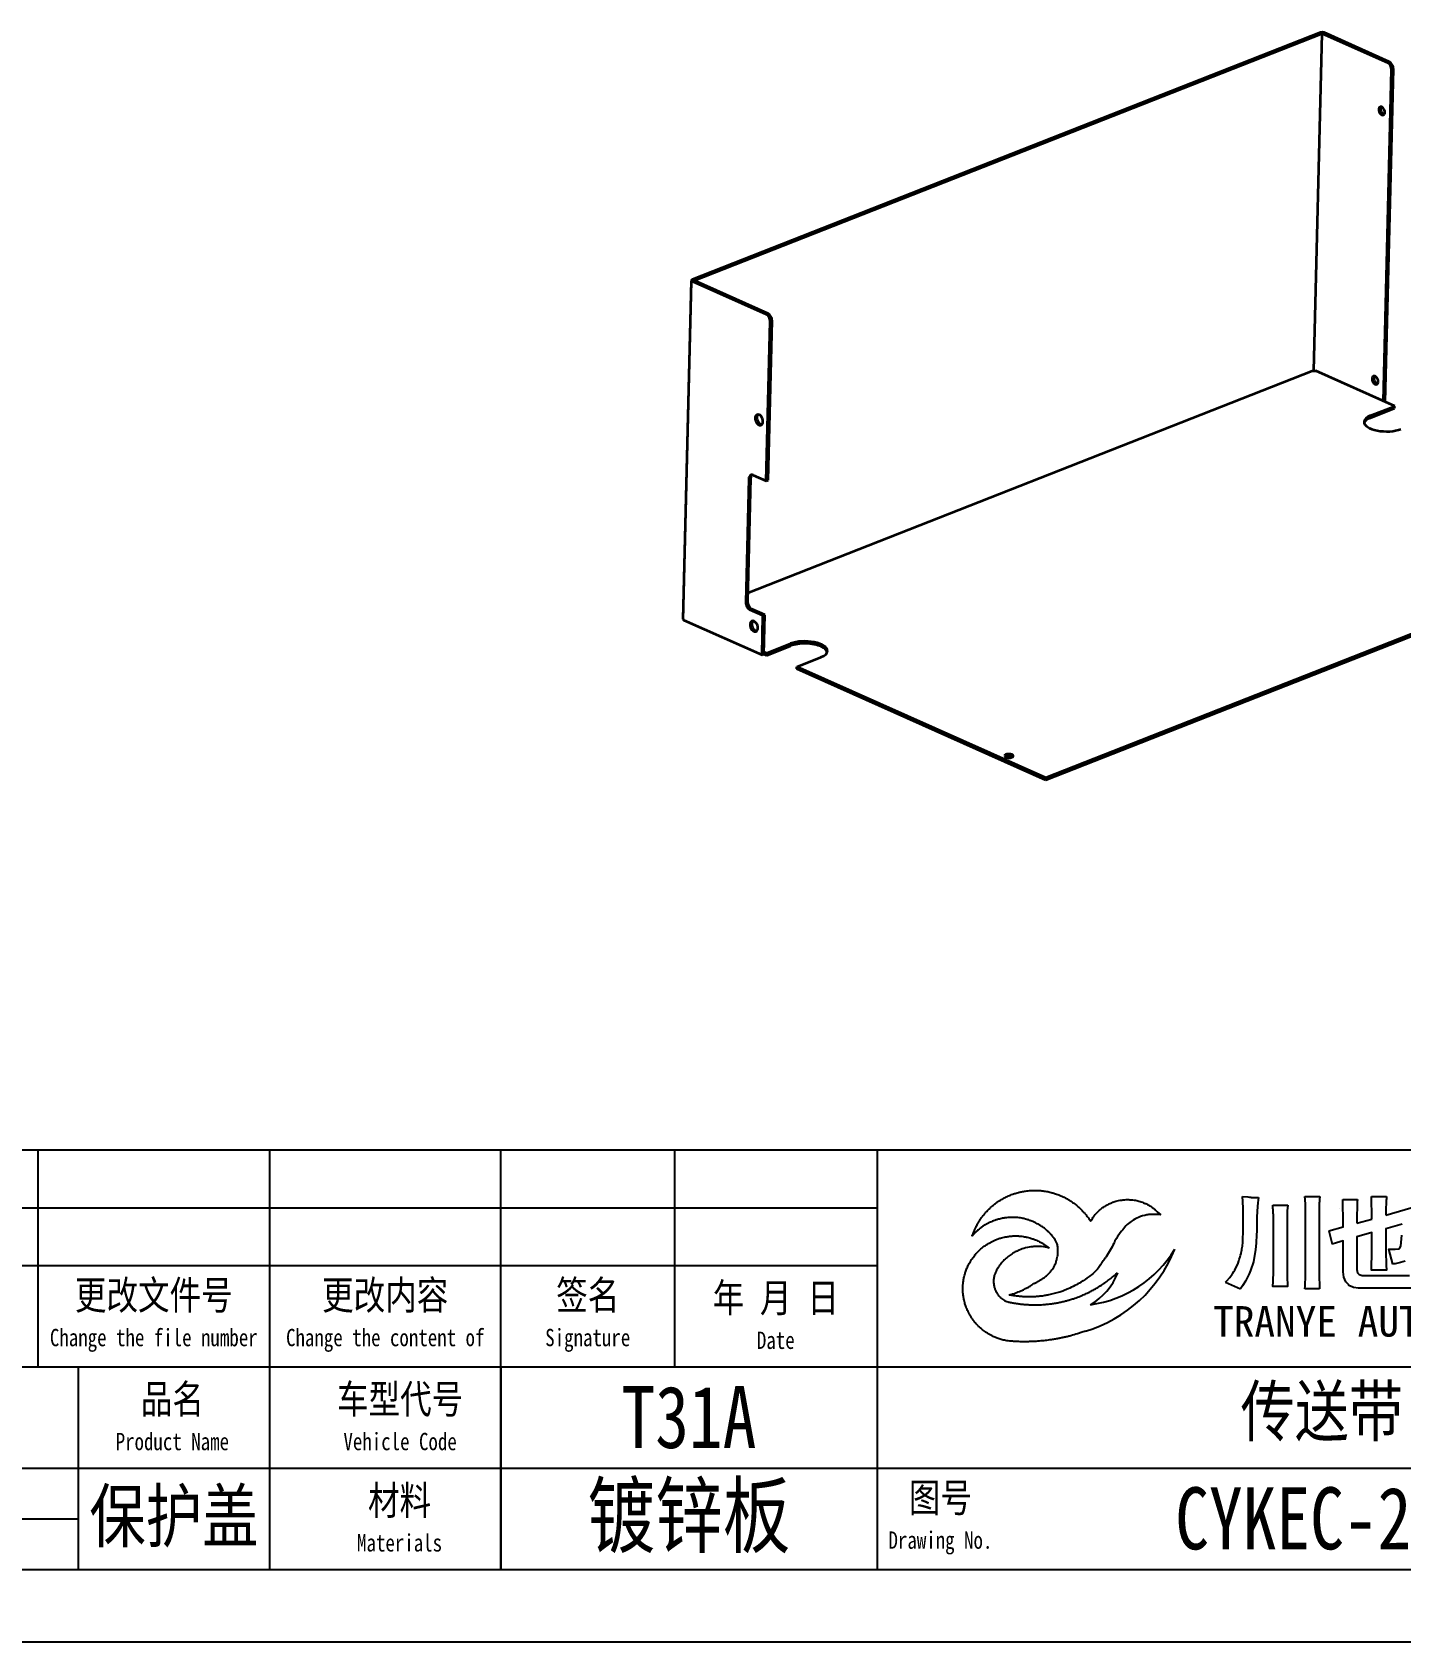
# Model space of a CAD drawing. Header units: inches. Extents: x -786 to 133009, y -39644 to 2522.
# Drawn here: x 707 to 1261, y 47 to 697 of the extents above; entities that cross this region are included whole.
import ezdxf

# ---------------------------------------------------------------- set-up
doc = ezdxf.new("R2010")
doc.units = ezdxf.units.IN
doc.header["$MEASUREMENT"] = 0
doc.layers.add('标注线', color=3, linetype='Continuous', lineweight=25)
doc.layers.add('细实线', color=4, linetype='Continuous', lineweight=25)
doc.styles.add('宋体', font='', dxfattribs={"width": 0.8, "height": 5})
doc.styles.add('工程字', font='gbenor.shx', dxfattribs={"height": 5, "bigfont": 'gbcbig.shx'})
doc.styles.get('宋体').set_extended_font_data('SimSun')

# ---------------------------------------------------------------- blocks, each defined once
blk = doc.blocks.new('BZ-MQH')
at = {"color": 3}
for p, q in [((-213994.37, 20677.45), (-213993.97, 20677.42)), ((-213994.35, 20677.06), (-213994.37, 20677.45)), ((-213994.34, 20676.54), (-213994.35, 20677.06)), ((-213993.97, 20677.42), (-213993.84, 20677.4)), ((-213993.84, 20677.4), (-213993.76, 20677.39)), ((-213993.76, 20677.39), (-213993.74, 20677.39)), ((-213993.74, 20677.39), (-213993.69, 20677.38)), ((-213993.69, 20677.38), (-213993.58, 20677.38)), ((-213993.58, 20677.38), (-213993.48, 20677.37)), ((-213993.48, 20677.37), (-213993.42, 20677.37)), ((-213993.42, 20677.37), (-213993.17, 20677.37)), ((-213993.17, 20677.37), (-213993.22, 20676.96)), ((-213989.64, 20677.44), (-213988.51, 20677.44)), ((-213989.62, 20677.23), (-213989.64, 20677.44)), ((-213989.62, 20677.19), (-213989.62, 20677.23)), ((-213989.61, 20677.07), (-213989.62, 20677.19)), ((-213989.6, 20676.97), (-213989.61, 20677.07)), ((-213989.6, 20676.93), (-213989.6, 20676.97)), ((-213988.53, 20677.03), (-213988.54, 20676.99)), ((-213988.54, 20676.99), (-213988.54, 20676.96)), ((-213988.54, 20676.96), (-213988.54, 20676.92)), ((-213988.51, 20677.44), (-213988.53, 20677.21)), ((-213988.53, 20677.21), (-213988.53, 20677.2)), ((-213988.53, 20677.2), (-213988.53, 20677.16)), ((-213988.53, 20677.16), (-213988.53, 20677.12)), ((-213988.53, 20677.12), (-213988.53, 20677.07)), ((-213988.53, 20677.07), (-213988.53, 20677.03)), ((-213986.75, 20677.23), (-213985.64, 20677.23)), ((-213985.65, 20676.97), (-213985.66, 20676.71)), ((-213985.64, 20677.23), (-213985.65, 20677.03)), ((-213985.65, 20677.03), (-213985.65, 20677.03)), ((-213985.65, 20677.03), (-213985.65, 20677.02)), ((-213985.65, 20677.02), (-213985.65, 20677.02)), ((-213985.65, 20677.02), (-213985.65, 20677.02)), ((-213985.65, 20677.02), (-213985.65, 20677.02)), ((-213985.65, 20677.02), (-213985.65, 20677.02)), ((-213985.65, 20677.02), (-213985.65, 20677.02)), ((-213985.65, 20677.02), (-213985.65, 20677.02)), ((-213985.65, 20677.02), (-213985.65, 20677.01)), ((-213985.65, 20677.01), (-213985.65, 20677)), ((-213985.65, 20677), (-213985.65, 20676.99)), ((-213985.65, 20676.99), (-213985.65, 20676.97)), ((-213984.57, 20677.2), (-213984.58, 20677.45)), ((-213984.58, 20677.45), (-213983.43, 20677.45)), ((-213984.57, 20677.11), (-213984.57, 20677.2)), ((-213984.56, 20676.87), (-213984.57, 20677.11)), ((-213983.46, 20676.97), (-213983.47, 20676.5)), ((-213983.45, 20677.17), (-213983.46, 20676.97)), ((-213983.44, 20677.23), (-213983.45, 20677.21)), ((-213983.45, 20677.21), (-213983.45, 20677.17)), ((-213983.43, 20677.45), (-213983.44, 20677.24)), ((-213983.44, 20677.24), (-213983.44, 20677.24)), ((-213983.44, 20677.24), (-213983.44, 20677.23)), ((-213983.44, 20677.23), (-213983.44, 20677.23)), ((-213994.33, 20676.02), (-213994.34, 20676.54)), ((-213994.33, 20675.62), (-213994.33, 20676.02)), ((-213993.28, 20675.87), (-213993.29, 20675.65)), ((-213993.27, 20676.31), (-213993.28, 20675.87)), ((-213993.25, 20676.68), (-213993.27, 20676.31)), ((-213993.22, 20676.96), (-213993.25, 20676.68)), ((-213992.06, 20676.78), (-213990.94, 20676.78)), ((-213990.98, 20676.05), (-213990.99, 20676)), ((-213990.99, 20676), (-213990.99, 20675.95)), ((-213990.99, 20675.97), (-213990.99, 20675.9)), ((-213990.99, 20675.95), (-213990.99, 20675.89)), ((-213990.99, 20675.9), (-213990.99, 20675.84)), ((-213990.99, 20675.89), (-213990.99, 20675.84)), ((-213990.99, 20675.84), (-213990.99, 20675.8)), ((-213990.99, 20675.84), (-213990.99, 20675.77)), ((-213990.99, 20675.8), (-213990.99, 20675.76)), ((-213990.99, 20675.77), (-213990.99, 20675.74)), ((-213990.99, 20675.76), (-213990.99, 20675.69)), ((-213990.99, 20675.76), (-213990.99, 20675.7)), ((-213990.99, 20675.74), (-213990.99, 20675.71)), ((-213990.97, 20676.36), (-213990.98, 20676.29)), ((-213990.98, 20676.29), (-213990.98, 20676.24)), ((-213990.98, 20676.24), (-213990.98, 20676.17)), ((-213990.98, 20676.17), (-213990.98, 20676.1)), ((-213990.98, 20676.1), (-213990.98, 20676.05)), ((-213990.96, 20676.49), (-213990.97, 20676.45)), ((-213990.97, 20676.45), (-213990.97, 20676.43)), ((-213990.97, 20676.43), (-213990.97, 20676.36)), ((-213990.94, 20676.78), (-213990.96, 20676.57)), ((-213990.96, 20676.57), (-213990.96, 20676.57)), ((-213990.96, 20676.57), (-213990.96, 20676.56)), ((-213990.96, 20676.56), (-213990.96, 20676.56)), ((-213990.96, 20676.56), (-213990.96, 20676.55)), ((-213990.96, 20676.55), (-213990.96, 20676.54)), ((-213990.96, 20676.54), (-213990.96, 20676.51)), ((-213990.96, 20676.51), (-213990.96, 20676.49)), ((-213989.6, 20676.91), (-213989.6, 20676.93)), ((-213989.6, 20676.89), (-213989.6, 20676.91)), ((-213989.6, 20676.91), (-213989.6, 20676.91)), ((-213989.6, 20676.86), (-213989.6, 20676.89)), ((-213989.6, 20676.76), (-213989.6, 20676.86)), ((-213989.59, 20676.59), (-213989.6, 20676.76)), ((-213989.59, 20676.03), (-213989.59, 20676.59)), ((-213989.59, 20674.47), (-213989.59, 20676.47)), ((-213988.55, 20676.51), (-213988.56, 20676.5)), ((-213988.56, 20676.5), (-213988.56, 20676.5)), ((-213988.56, 20676.5), (-213988.56, 20676.49)), ((-213988.56, 20676.49), (-213988.56, 20676.48)), ((-213988.56, 20676.48), (-213988.56, 20676.48)), ((-213988.56, 20676.48), (-213988.56, 20676.48)), ((-213988.56, 20676.48), (-213988.56, 20676.47)), ((-213988.56, 20676.47), (-213988.56, 20676.47)), ((-213988.56, 20676.47), (-213988.56, 20676.47)), ((-213988.56, 20676.47), (-213988.56, 20676.46)), ((-213988.56, 20676.46), (-213988.56, 20676.46)), ((-213988.56, 20676.46), (-213988.56, 20676.46)), ((-213988.56, 20676.46), (-213988.56, 20676.45)), ((-213988.56, 20676.45), (-213988.56, 20676.45)), ((-213988.56, 20676.45), (-213988.56, 20676.45)), ((-213988.56, 20676.45), (-213988.56, 20676.45)), ((-213988.56, 20676.45), (-213988.56, 20676.45)), ((-213988.56, 20676.45), (-213988.56, 20676.45)), ((-213988.56, 20676.45), (-213988.56, 20676.44)), ((-213988.56, 20676.44), (-213988.56, 20676.44)), ((-213988.56, 20676.44), (-213988.56, 20676.44)), ((-213988.56, 20676.44), (-213988.56, 20676.44)), ((-213988.56, 20676.44), (-213988.56, 20676.44)), ((-213988.56, 20676.44), (-213988.56, 20676.44)), ((-213988.56, 20676.44), (-213988.56, 20676.44)), ((-213988.56, 20676.44), (-213988.56, 20676.44)), ((-213988.56, 20676.44), (-213988.56, 20676.44)), ((-213988.56, 20676.44), (-213988.56, 20676.44)), ((-213988.56, 20676.44), (-213988.56, 20676.43)), ((-213988.56, 20676.43), (-213988.56, 20676.43)), ((-213988.56, 20676.43), (-213988.56, 20676.43)), ((-213988.56, 20676.43), (-213988.56, 20676.43)), ((-213988.56, 20676.43), (-213988.56, 20676.43)), ((-213988.56, 20676.43), (-213988.56, 20676.43)), ((-213988.56, 20676.43), (-213988.56, 20676.43)), ((-213988.56, 20676.43), (-213988.56, 20676.42)), ((-213988.56, 20676.42), (-213988.56, 20676.42)), ((-213988.56, 20676.42), (-213988.56, 20676.42)), ((-213988.56, 20676.42), (-213988.56, 20676.42)), ((-213988.56, 20676.42), (-213988.56, 20676.42)), ((-213988.56, 20676.42), (-213988.56, 20676.42)), ((-213988.56, 20676.42), (-213988.56, 20676.42)), ((-213988.56, 20676.42), (-213988.55, 20675.3)), ((-213988.54, 20676.83), (-213988.55, 20676.8)), ((-213988.55, 20676.8), (-213988.55, 20676.77)), ((-213988.55, 20676.77), (-213988.55, 20676.74)), ((-213988.55, 20676.74), (-213988.55, 20676.72)), ((-213988.55, 20676.72), (-213988.55, 20676.69)), ((-213988.55, 20676.69), (-213988.55, 20676.67)), ((-213988.55, 20676.67), (-213988.55, 20676.65)), ((-213988.55, 20676.65), (-213988.55, 20676.63)), ((-213988.55, 20676.63), (-213988.55, 20676.62)), ((-213988.55, 20676.62), (-213988.55, 20676.6)), ((-213988.55, 20676.6), (-213988.55, 20676.59)), ((-213988.55, 20676.59), (-213988.55, 20676.58)), ((-213988.55, 20676.58), (-213988.55, 20676.56)), ((-213988.55, 20676.56), (-213988.55, 20676.55)), ((-213988.55, 20676.55), (-213988.55, 20676.55)), ((-213988.55, 20676.55), (-213988.55, 20676.53)), ((-213988.55, 20676.53), (-213988.55, 20676.52)), ((-213988.55, 20676.52), (-213988.55, 20676.51)), ((-213988.54, 20676.92), (-213988.54, 20676.89)), ((-213988.54, 20676.89), (-213988.54, 20676.86)), ((-213988.54, 20676.86), (-213988.54, 20676.83)), ((-213987.01, 20676.51), (-213987.01, 20676.5)), ((-213985.66, 20676.71), (-213985.68, 20675.91)), ((-213985.68, 20675.91), (-213985.68, 20675.41)), ((-213984.55, 20676.35), (-213984.56, 20676.87)), ((-213984.54, 20676.05), (-213984.55, 20676.35)), ((-213984.54, 20675.72), (-213984.54, 20676.05)), ((-213983.47, 20676.03), (-213980.98, 20676.75)), ((-213983.47, 20676.5), (-213983.47, 20676.19)), ((-213983.47, 20676.19), (-213983.47, 20676.03)), ((-213994.35, 20674.27), (-213994.34, 20674.69)), ((-213994.34, 20674.69), (-213994.33, 20675.53)), ((-213994.33, 20675.53), (-213994.33, 20675.62)), ((-213993.31, 20674.57), (-213993.34, 20673.91)), ((-213993.3, 20674.79), (-213993.31, 20674.57)), ((-213993.29, 20675.65), (-213993.3, 20674.79)), ((-213990.99, 20675.71), (-213990.99, 20675.68)), ((-213990.99, 20675.7), (-213990.99, 20675.65)), ((-213990.99, 20675.69), (-213990.99, 20675.64)), ((-213990.99, 20675.68), (-213990.99, 20675.66)), ((-213990.99, 20675.66), (-213990.99, 20675.62)), ((-213990.99, 20675.62), (-213990.99, 20675.6)), ((-213990.99, 20675.6), (-213990.99, 20675.58)), ((-213990.99, 20675.58), (-213990.99, 20675.54)), ((-213990.99, 20675.54), (-213990.99, 20675.52)), ((-213990.99, 20675.52), (-213990.99, 20675.49)), ((-213990.99, 20675.49), (-213990.99, 20675.46)), ((-213990.99, 20675.46), (-213990.99, 20675.44)), ((-213990.99, 20675.44), (-213990.99, 20675.42)), ((-213990.99, 20675.42), (-213990.99, 20675.4)), ((-213990.99, 20675.4), (-213990.99, 20675.38)), ((-213990.99, 20675.38), (-213990.99, 20675.36)), ((-213990.99, 20675.36), (-213990.99, 20675.33)), ((-213990.99, 20675.33), (-213990.99, 20675.3)), ((-213990.99, 20675.3), (-213990.99, 20675.28)), ((-213990.99, 20675.28), (-213990.99, 20675.25)), ((-213990.99, 20675.25), (-213990.99, 20675.21)), ((-213990.99, 20675.21), (-213990.99, 20675.18)), ((-213990.99, 20675.18), (-213990.99, 20675.16)), ((-213990.99, 20675.16), (-213990.99, 20675.13)), ((-213990.99, 20675.13), (-213990.99, 20675.1)), ((-213990.99, 20675.1), (-213990.99, 20675.08)), ((-213990.99, 20675.08), (-213990.99, 20675.04)), ((-213990.99, 20675.04), (-213990.99, 20675)), ((-213990.99, 20675), (-213990.99, 20674.96)), ((-213990.99, 20674.96), (-213990.99, 20674.93)), ((-213990.99, 20674.93), (-213990.99, 20674.89)), ((-213990.99, 20674.89), (-213990.99, 20674.85)), ((-213990.99, 20674.85), (-213990.99, 20674.81)), ((-213990.99, 20674.81), (-213990.99, 20674.74)), ((-213990.99, 20674.74), (-213990.99, 20674.64)), ((-213990.99, 20674.64), (-213990.99, 20674.56)), ((-213990.99, 20674.56), (-213990.99, 20674.47)), ((-213988.55, 20675.3), (-213988.56, 20674.67)), ((-213988.56, 20674.67), (-213988.55, 20672.27)), ((-213987.82, 20674.84), (-213987.56, 20673.81)), ((-213985.68, 20675.41), (-213984.54, 20675.72)), ((-213985.68, 20675.41), (-213985.68, 20675.41)), ((-213994.45, 20673.28), (-213994.44, 20673.33)), ((-213994.44, 20673.33), (-213994.42, 20673.48)), ((-213994.42, 20673.48), (-213994.39, 20673.68)), ((-213994.39, 20673.68), (-213994.36, 20673.97)), ((-213994.36, 20673.97), (-213994.35, 20674.27)), ((-213993.38, 20673.42), (-213993.55, 20672.47)), ((-213993.34, 20673.91), (-213993.38, 20673.42)), ((-213990.99, 20674.47), (-213990.99, 20674.37)), ((-213990.99, 20674.37), (-213990.99, 20674.29)), ((-213990.99, 20674.29), (-213990.99, 20674.19)), ((-213990.99, 20674.19), (-213990.99, 20674.12)), ((-213990.99, 20674.12), (-213990.99, 20674.07)), ((-213990.99, 20674.07), (-213990.99, 20674.02)), ((-213990.99, 20674.02), (-213990.99, 20673.96)), ((-213990.99, 20673.96), (-213990.99, 20673.9)), ((-213990.99, 20673.9), (-213990.99, 20673.84)), ((-213990.99, 20673.84), (-213990.99, 20673.8)), ((-213989.59, 20672.63), (-213989.59, 20674.47)), ((-213983.27, 20673.43), (-213982.97, 20672.3)), ((-213994.88, 20672.03), (-213994.79, 20672.2)), ((-213994.79, 20672.2), (-213994.72, 20672.37)), ((-213994.72, 20672.37), (-213994.65, 20672.56)), ((-213994.65, 20672.56), (-213994.62, 20672.65)), ((-213994.62, 20672.65), (-213994.56, 20672.86)), ((-213994.56, 20672.86), (-213994.52, 20672.98)), ((-213994.52, 20672.98), (-213994.49, 20673.11)), ((-213994.49, 20673.11), (-213994.45, 20673.28)), ((-213993.55, 20672.47), (-213993.76, 20671.82)), ((-213989.59, 20671.71), (-213989.59, 20672.63)), ((-213988.55, 20672.27), (-213988.55, 20671.54)), ((-213982.87, 20672.32), (-213982.97, 20672.3)), ((-213982.82, 20672.32), (-213982.87, 20672.32)), ((-213982.76, 20672.34), (-213982.82, 20672.32)), ((-213982.56, 20672.38), (-213982.76, 20672.34)), ((-213982.37, 20672.42), (-213982.56, 20672.38)), ((-213982.01, 20672.52), (-213982.37, 20672.42)), ((-213995.66, 20670.94), (-213995.57, 20671.04)), ((-213995.66, 20670.94), (-213994.52, 20670.43)), ((-213995.57, 20671.04), (-213995.35, 20671.28)), ((-213995.35, 20671.28), (-213995.17, 20671.53)), ((-213995.17, 20671.53), (-213995.15, 20671.56)), ((-213995.15, 20671.56), (-213995.03, 20671.75)), ((-213995.03, 20671.75), (-213994.97, 20671.84)), ((-213994.97, 20671.84), (-213994.88, 20672.03)), ((-213994.16, 20671.02), (-213994.37, 20670.66)), ((-213993.88, 20671.56), (-213994.16, 20671.02)), ((-213993.76, 20671.82), (-213993.88, 20671.56)), ((-213989.61, 20670.91), (-213989.6, 20671.17)), ((-213989.61, 20670.83), (-213989.61, 20670.91)), ((-213989.6, 20671.17), (-213989.59, 20671.71)), ((-213988.55, 20671.77), (-213988.56, 20671.65)), ((-213988.56, 20671.65), (-213988.55, 20671.38)), ((-213988.55, 20671.38), (-213988.54, 20671.14)), ((-213988.54, 20671.14), (-213988.53, 20670.89)), ((-213988.53, 20670.89), (-213988.53, 20670.77)), ((-213994.37, 20670.66), (-213994.52, 20670.43)), ((-213989.64, 20670.42), (-213989.62, 20670.62)), ((-213988.52, 20670.42), (-213989.64, 20670.42)), ((-213989.62, 20670.76), (-213989.61, 20670.83)), ((-213989.62, 20670.69), (-213989.62, 20670.76)), ((-213989.62, 20670.67), (-213989.62, 20670.69)), ((-213989.62, 20670.62), (-213989.62, 20670.67)), ((-213988.53, 20670.77), (-213988.53, 20670.7)), ((-213988.53, 20670.7), (-213988.52, 20670.63)), ((-213988.52, 20670.63), (-213988.52, 20670.42))]:
    blk.add_line(p, q, dxfattribs=at)
for p, q in [((-214270.22, 20649.09), (-213954.52, 20649.09)), ((-214275.72, 20643.59), (-213949.02, 20643.59))]:
    blk.add_line(p, q)
for points in [[(-213987.82, 20674.84), (-213986.72, 20675.14), (-213986.72, 20675.79), (-213986.74, 20676.75), (-213986.75, 20677.23)], [(-213992.02, 20674.43), (-213992.02, 20674.49), (-213992.02, 20674.61), (-213992.02, 20674.69), (-213992.02, 20674.78), (-213992.02, 20674.9), (-213992.02, 20675), (-213992.02, 20675.11), (-213992.02, 20675.26), (-213992.02, 20675.4), (-213992.02, 20675.55), (-213992.03, 20675.68), (-213992.03, 20675.82), (-213992.03, 20675.95), (-213992.03, 20676.06), (-213992.04, 20676.18), (-213992.04, 20676.32), (-213992.05, 20676.43), (-213992.06, 20676.56), (-213992.06, 20676.78)], [(-213983.47, 20673.4), (-213983.47, 20673.26), (-213983.47, 20672.94), (-213983.46, 20672.58), (-213983.45, 20672.23), (-213983.44, 20671.85), (-213984.58, 20671.85), (-213984.57, 20672.05), (-213984.57, 20672.05), (-213984.57, 20672.05), (-213984.57, 20672.08), (-213984.57, 20672.26), (-213984.55, 20672.93), (-213984.55, 20673.44), (-213984.54, 20674.7), (-213985.68, 20674.39), (-213985.68, 20671.93), (-213985.68, 20671.89), (-213985.63, 20671.65), (-213985.51, 20671.52), (-213985.27, 20671.45), (-213981.69, 20671.45)], [(-213983.27, 20673.43), (-213983.25, 20673.43), (-213983.25, 20673.43), (-213983.25, 20673.43), (-213983.25, 20673.43), (-213983.25, 20673.43), (-213983.25, 20673.43), (-213983.25, 20673.43), (-213983.25, 20673.43), (-213983.24, 20673.43), (-213983.22, 20673.43), (-213983.16, 20673.43), (-213982.98, 20673.44), (-213982.76, 20673.44), (-213982.47, 20673.48), (-213982.44, 20673.49), (-213982.35, 20673.67), (-213982.27, 20674.51)], [(-213982.24, 20675.34), (-213982.58, 20675.24), (-213983.31, 20675.05), (-213983.48, 20675), (-213983.47, 20674.04), (-213983.47, 20673.4)], [(-213990.99, 20673.8), (-213990.99, 20673.59), (-213990.99, 20673.49), (-213990.98, 20672.6), (-213990.99, 20672.06), (-213990.98, 20671.91), (-213990.99, 20671.59), (-213990.97, 20671.26), (-213990.97, 20671.09), (-213990.96, 20670.93), (-213990.96, 20670.86), (-213990.96, 20670.61), (-213992.06, 20670.61), (-213992.05, 20670.98), (-213992.05, 20671.02), (-213992.04, 20671.17), (-213992.04, 20671.29), (-213992.03, 20671.46), (-213992.03, 20671.61), (-213992.03, 20671.81), (-213992.03, 20672.06), (-213992.02, 20672.43), (-213992.03, 20672.8), (-213992.02, 20673.03), (-213992.02, 20673.2), (-213992.02, 20673.3), (-213992.02, 20673.4), (-213992.02, 20673.52), (-213992.02, 20673.61), (-213992.02, 20673.72), (-213992.02, 20673.81), (-213992.02, 20673.91), (-213992.02, 20673.96), (-213992.02, 20674.04), (-213992.02, 20674.12), (-213992.02, 20674.19), (-213992.02, 20674.26), (-213992.02, 20674.36), (-213992.02, 20674.44), (-213992.02, 20674.51)], [(-213980.17, 20671.94), (-213980.24, 20671.6), (-213980.36, 20671.19), (-213980.47, 20670.93), (-213980.49, 20670.88), (-213980.62, 20670.72), (-213980.69, 20670.68), (-213980.93, 20670.56), (-213980.99, 20670.55), (-213981.04, 20670.54), (-213981.35, 20670.49), (-213981.38, 20670.49), (-213981.62, 20670.48), (-213985.56, 20670.48), (-213985.94, 20670.53), (-213985.98, 20670.55), (-213986.28, 20670.69), (-213986.3, 20670.72), (-213986.52, 20670.96), (-213986.66, 20671.31), (-213986.72, 20671.73), (-213986.72, 20674.08), (-213987.24, 20673.92), (-213987.56, 20673.81)]]:
    blk.add_lwpolyline(points, dxfattribs=at)
for centre, radius, start, end in [((-214009.39, 20677.36), 10.61, 286.7692, 338.3333), ((-214009.39, 20677.36), 10.61, 286.7692, 338.3333), ((-214007.18, 20678.07), 8.94, 277.9786, 328.8443), ((-214008.42, 20673.41), 4.88, 300.6434, 338.8396)]:
    blk.add_arc(centre, radius, start, end, dxfattribs=at)
for points, knots in [([(-214014.94, 20674.44), (-214014.94, 20674.45), (-214014.88, 20674.58), (-214014.84, 20674.69), (-214014.77, 20674.86), (-214014.7, 20675.02), (-214014.64, 20675.15), (-214014.56, 20675.3), (-214014.47, 20675.46), (-214014.39, 20675.6), (-214014.28, 20675.76), (-214014.2, 20675.87), (-214014.14, 20675.95), (-214014.05, 20676.06), (-214013.96, 20676.17), (-214013.87, 20676.27), (-214013.76, 20676.39), (-214013.63, 20676.52), (-214013.49, 20676.65), (-214013.38, 20676.75), (-214013.25, 20676.85), (-214013.1, 20676.97), (-214012.95, 20677.07), (-214012.8, 20677.16), (-214012.63, 20677.26), (-214012.48, 20677.35), (-214012.31, 20677.43), (-214012.19, 20677.48), (-214012.02, 20677.56), (-214011.88, 20677.61), (-214011.71, 20677.67), (-214011.58, 20677.71), (-214011.4, 20677.76), (-214011.17, 20677.81), (-214010.9, 20677.86), (-214010.68, 20677.89), (-214010.47, 20677.9), (-214010.29, 20677.91), (-214010.09, 20677.91), (-214009.89, 20677.91), (-214009.71, 20677.89), (-214009.54, 20677.87), (-214009.37, 20677.85), (-214009.14, 20677.81), (-214008.89, 20677.75), (-214008.64, 20677.67), (-214008.41, 20677.59), (-214008.24, 20677.53), (-214008.01, 20677.42), (-214007.89, 20677.36), (-214007.73, 20677.28), (-214007.55, 20677.17), (-214007.43, 20677.09), (-214007.29, 20677), (-214007.14, 20676.89), (-214007.02, 20676.8), (-214006.93, 20676.72), (-214006.79, 20676.6), (-214006.68, 20676.49), (-214006.56, 20676.37), (-214006.45, 20676.25), (-214006.34, 20676.13), (-214006.23, 20675.99), (-214006.14, 20675.87), (-214006.06, 20675.76), (-214006, 20675.67), (-214005.93, 20675.56), (-214005.93, 20675.56), (-214005.93, 20675.56)], [35.108024, 35.108024, 35.108024, 35.108024, 35.218126, 35.434928, 35.67466, 35.929204, 36.105223, 36.307614, 36.510709, 36.843388, 37.03131, 37.22957, 37.407039, 37.579795, 37.765882, 37.910296, 38.165232, 38.45242, 38.604655, 38.837645, 39.053203, 39.324256, 39.499783, 39.787063, 39.990147, 40.300635, 40.425212, 40.707392, 40.898186, 41.141731, 41.308118, 41.488238, 41.739059, 42.054797, 42.436785, 42.717731, 42.963028, 43.224914, 43.493523, 43.732411, 43.940977, 44.1945, 44.407195, 44.690306, 45.195342, 45.562036, 45.777731, 46.044194, 46.361671, 46.591657, 46.776271, 47.072593, 47.27435, 47.496482, 47.747907, 47.987398, 48.154842, 48.29747, 48.578571, 48.781662, 48.991899, 49.255873, 49.432303, 49.634005, 49.806929, 49.983459, 50.101051, 50.130419, 50.130419, 50.130419, 50.130419]), ([(-214005.93, 20675.56), (-214005.91, 20675.6), (-214005.83, 20675.73), (-214005.75, 20675.85), (-214005.64, 20676), (-214005.53, 20676.13), (-214005.41, 20676.26), (-214005.27, 20676.39), (-214005.09, 20676.54), (-214004.9, 20676.68), (-214004.65, 20676.82), (-214004.44, 20676.93), (-214004.25, 20677.01), (-214004.09, 20677.06), (-214003.9, 20677.12), (-214003.73, 20677.16), (-214003.55, 20677.18), (-214003.41, 20677.2), (-214003.22, 20677.21), (-214003.04, 20677.21), (-214002.84, 20677.2), (-214002.65, 20677.18), (-214002.41, 20677.14), (-214002.25, 20677.09), (-214002.08, 20677.04), (-214001.92, 20676.98), (-214001.8, 20676.93), (-214001.67, 20676.87), (-214001.55, 20676.81), (-214001.46, 20676.76), (-214001.38, 20676.71), (-214001.25, 20676.62), (-214001.16, 20676.56), (-214001.09, 20676.5), (-214001.04, 20676.46), (-214000.6, 20676.05)], [50.130919, 50.130919, 50.130919, 50.130919, 50.298515, 50.529584, 50.8183, 50.989168, 51.193894, 51.496856, 51.723103, 52.113679, 52.43685, 52.813462, 53.028851, 53.250312, 53.479983, 53.786178, 53.956042, 54.169503, 54.386611, 54.65758, 54.867186, 55.175514, 55.421867, 55.625039, 55.870292, 56.086155, 56.25521, 56.396766, 56.611281, 56.761813, 56.882559, 57.009954, 57.104888, 57.202159, 57.258884, 57.258884, 57.258884, 57.258884]), ([(-214012.12, 20669.96), (-214012.04, 20669.98), (-214011.96, 20670.01), (-214011.88, 20670.03), (-214011.73, 20670.08), (-214011.62, 20670.12), (-214011.5, 20670.16), (-214011.32, 20670.23), (-214011.14, 20670.31), (-214010.95, 20670.4), (-214010.79, 20670.49), (-214010.65, 20670.56), (-214010.52, 20670.64), (-214010.38, 20670.73), (-214010.27, 20670.8), (-214010.15, 20670.88), (-214010.08, 20670.9), (-214009.96, 20670.99), (-214009.83, 20671.04), (-214009.74, 20671.11), (-214009.64, 20671.17), (-214009.53, 20671.24), (-214009.44, 20671.3), (-214009.34, 20671.38), (-214009.23, 20671.47), (-214009.16, 20671.54), (-214009.06, 20671.63), (-214008.99, 20671.71), (-214008.91, 20671.82), (-214008.83, 20671.93), (-214008.74, 20672.07), (-214008.68, 20672.17), (-214008.61, 20672.32), (-214008.56, 20672.45), (-214008.52, 20672.59), (-214008.48, 20672.72), (-214008.44, 20672.89), (-214008.43, 20673.01), (-214008.41, 20673.13), (-214008.41, 20673.26), (-214008.41, 20673.38), (-214008.42, 20673.55), (-214008.44, 20673.69), (-214008.47, 20673.83), (-214008.51, 20673.95), (-214008.57, 20674.08), (-214008.66, 20674.22), (-214008.73, 20674.31), (-214008.81, 20674.41), (-214008.87, 20674.49), (-214008.97, 20674.6), (-214009.07, 20674.7), (-214009.15, 20674.77), (-214009.22, 20674.84), (-214009.29, 20674.9), (-214009.39, 20674.99), (-214009.49, 20675.06), (-214009.59, 20675.14), (-214009.71, 20675.21), (-214009.81, 20675.28), (-214009.94, 20675.35), (-214010.07, 20675.42), (-214010.2, 20675.49), (-214010.34, 20675.55), (-214010.48, 20675.6), (-214010.62, 20675.66), (-214010.81, 20675.71), (-214010.98, 20675.76), (-214011.18, 20675.8), (-214011.36, 20675.83), (-214011.58, 20675.85), (-214011.79, 20675.86), (-214011.99, 20675.86), (-214012.23, 20675.85), (-214012.45, 20675.82), (-214012.66, 20675.78), (-214012.89, 20675.73), (-214013.12, 20675.67), (-214013.34, 20675.59), (-214013.54, 20675.5), (-214013.73, 20675.41), (-214013.88, 20675.33), (-214014.06, 20675.22), (-214014.23, 20675.1), (-214014.39, 20674.97), (-214014.56, 20674.83), (-214014.68, 20674.72), (-214014.83, 20674.56), (-214014.88, 20674.51), (-214014.93, 20674.45), (-214014.93, 20674.45), (-214014.94, 20674.44)], [17.542293, 17.542293, 17.542293, 17.542293, 17.65159, 17.854593, 18.013116, 18.149611, 18.313542, 18.544521, 18.875541, 19.079753, 19.34871, 19.57107, 19.765371, 19.983351, 20.193247, 20.281163, 20.42726, 20.596686, 20.762703, 20.956917, 21.130626, 21.293146, 21.451465, 21.636197, 21.766917, 21.928679, 22.055634, 22.213438, 22.378953, 22.532136, 22.742568, 22.888258, 23.049376, 23.303136, 23.447741, 23.617055, 23.863418, 24.003866, 24.132193, 24.382297, 24.560997, 24.701644, 24.937616, 25.128607, 25.285694, 25.439113, 25.684211, 25.864184, 26.03457, 26.229648, 26.350982, 26.564352, 26.701032, 26.868815, 26.996982, 27.159016, 27.333878, 27.474015, 27.637445, 27.790842, 27.945295, 28.197985, 28.44143, 28.606434, 28.801527, 29.033546, 29.215964, 29.507831, 29.728543, 29.982851, 30.225595, 30.579106, 30.820104, 31.114203, 31.387581, 31.698556, 31.940777, 32.272504, 32.555805, 32.966694, 33.064518, 33.29302, 33.53118, 33.855824, 34.107556, 34.33513, 34.620369, 34.85826, 35.024053, 35.099152, 35.107393, 35.107393, 35.107393, 35.107393]), ([(-214000.6, 20676.05), (-214001.24, 20676.11), (-214001.71, 20676.05), (-214002.24, 20675.89), (-214002.85, 20675.57), (-214003.24, 20675.24), (-214003.6, 20674.79), (-214003.95, 20674.32), (-214004.19, 20673.85), (-214004.43, 20673.33), (-214004.71, 20672.93), (-214004.9, 20672.64), (-214005.15, 20672.31), (-214005.35, 20671.99), (-214005.67, 20671.64), (-214006.1, 20671.31), (-214006.6, 20670.96), (-214007.14, 20670.66), (-214007.57, 20670.45), (-214007.96, 20670.29), (-214008.32, 20670.17), (-214008.69, 20670.06), (-214009.07, 20669.97), (-214009.42, 20669.9), (-214009.78, 20669.86), (-214010.1, 20669.83), (-214010.4, 20669.81), (-214010.67, 20669.81), (-214010.95, 20669.82), (-214011.22, 20669.84), (-214011.54, 20669.87), (-214011.74, 20669.9), (-214011.91, 20669.92), (-214012.01, 20669.94), (-214012.08, 20669.96), (-214012.12, 20669.96)], [0, 0, 0, 0, 0.745276, 1.596, 2.353849, 3.042713, 3.690997, 4.509815, 5.077403, 5.784929, 6.578362, 7.01476, 7.418285, 7.913463, 8.572137, 9.198647, 10.204965, 10.904053, 11.649189, 12.126625, 12.536093, 13.104049, 13.629664, 14.010251, 14.4747, 14.919286, 15.28553, 15.653757, 15.929166, 16.396996, 16.790652, 17.077894, 17.30758, 17.440224, 17.51261, 17.51261, 17.51261, 17.51261]), ([(-214006.33, 20667.2), (-214006.43, 20667.17), (-214006.63, 20667.1), (-214007.02, 20666.98), (-214007.34, 20666.88), (-214007.73, 20666.78), (-214007.96, 20666.73), (-214008.19, 20666.68), (-214008.49, 20666.62), (-214008.73, 20666.58), (-214009.04, 20666.54), (-214009.37, 20666.49), (-214009.62, 20666.47), (-214009.96, 20666.44), (-214010.18, 20666.43), (-214010.45, 20666.41), (-214010.65, 20666.41), (-214010.81, 20666.41), (-214010.99, 20666.4), (-214011.18, 20666.41), (-214011.39, 20666.41), (-214011.66, 20666.43), (-214011.92, 20666.44), (-214012.16, 20666.46), (-214012.4, 20666.5), (-214012.56, 20666.53), (-214012.79, 20666.59), (-214012.97, 20666.66), (-214013.19, 20666.74), (-214013.39, 20666.83), (-214013.63, 20666.96), (-214013.82, 20667.07), (-214013.99, 20667.19), (-214014.17, 20667.33), (-214014.34, 20667.47), (-214014.49, 20667.62), (-214014.63, 20667.77), (-214014.77, 20667.93), (-214014.89, 20668.09), (-214015, 20668.26), (-214015.11, 20668.43), (-214015.2, 20668.6), (-214015.29, 20668.78), (-214015.36, 20668.94), (-214015.42, 20669.1), (-214015.47, 20669.24), (-214015.51, 20669.4), (-214015.55, 20669.55), (-214015.58, 20669.7), (-214015.61, 20669.87), (-214015.63, 20670.05), (-214015.64, 20670.24), (-214015.65, 20670.45), (-214015.64, 20670.63), (-214015.63, 20670.8), (-214015.61, 20670.98), (-214015.58, 20671.16), (-214015.54, 20671.36), (-214015.5, 20671.52), (-214015.42, 20671.76), (-214015.37, 20671.91), (-214015.3, 20672.07), (-214015.23, 20672.22), (-214015.16, 20672.36), (-214015.08, 20672.49), (-214015.02, 20672.6), (-214014.94, 20672.72), (-214014.83, 20672.86), (-214014.72, 20673), (-214014.62, 20673.12), (-214014.51, 20673.24), (-214014.4, 20673.34), (-214014.24, 20673.49), (-214014.08, 20673.62), (-214013.92, 20673.73), (-214013.82, 20673.8), (-214013.68, 20673.89), (-214013.5, 20673.99), (-214013.32, 20674.08), (-214013.13, 20674.16), (-214012.96, 20674.23), (-214012.84, 20674.27), (-214012.69, 20674.31), (-214012.53, 20674.35), (-214012.33, 20674.39), (-214012.12, 20674.42), (-214011.94, 20674.44), (-214011.74, 20674.45), (-214011.54, 20674.45), (-214011.29, 20674.44), (-214011.06, 20674.41), (-214010.88, 20674.38), (-214010.72, 20674.34), (-214010.57, 20674.32), (-214010.42, 20674.26), (-214010.29, 20674.22), (-214010.19, 20674.18), (-214010.03, 20674.12), (-214009.89, 20674.05), (-214009.77, 20673.99), (-214009.68, 20673.94), (-214009.59, 20673.89), (-214009.5, 20673.83), (-214009.41, 20673.78), (-214009.36, 20673.74), (-214009.31, 20673.71), (-214009.24, 20673.66), (-214009.19, 20673.62), (-214009.13, 20673.57), (-214009.08, 20673.53)], [3929.911695, 3929.911695, 3929.911695, 3929.911695, 3965.251997, 3996.025764, 4058.21001, 4087.996669, 4121.686025, 4149.818504, 4175.482741, 4208.339946, 4237.982306, 4264.01656, 4319.444623, 4347.117583, 4367.230935, 4401.286443, 4422.148275, 4439.337667, 4456.916206, 4476.473922, 4501.380226, 4523.424149, 4564.25259, 4591.670766, 4613.252264, 4633.752188, 4649.096958, 4683.191528, 4697.821973, 4727.060159, 4751.195265, 4778.387782, 4803.115383, 4823.594778, 4848.513636, 4870.548159, 4891.695867, 4913.397241, 4936.224586, 4959.48708, 4978.72065, 5001.323686, 5024.293898, 5043.07028, 5064.845337, 5080.083432, 5094.062053, 5116.916987, 5134.306269, 5152.769457, 5170.722413, 5197.111833, 5216.244089, 5237.638277, 5259.307665, 5273.066358, 5301.889422, 5319.308373, 5340.788225, 5368.412779, 5389.401534, 5407.142622, 5425.425324, 5441.323558, 5464.1411, 5477.361688, 5489.605443, 5505.332199, 5524.482895, 5548.503439, 5562.136547, 5578.221027, 5599.034541, 5634.232695, 5647.991678, 5659.995825, 5676.705143, 5700.02574, 5724.156128, 5752.712683, 5767.372128, 5781.593717, 5796.869249, 5819.409493, 5834.197198, 5862.90451, 5882.973429, 5900.248322, 5924.810166, 5954.450141, 5980.99743, 6002.053283, 6015.501592, 6036.64637, 6052.091626, 6068.500433, 6082.270815, 6100.114686, 6122.169126, 6136.102864, 6145.558272, 6156.538419, 6167.87232, 6180.225642, 6191.873621, 6202.087501, 6212.342323, 6219.125243, 6229.65758, 6229.65758, 6229.65758, 6229.65758]), ([(-214009.08, 20673.53), (-214009.27, 20673.58), (-214009.57, 20673.65), (-214009.99, 20673.65), (-214010.4, 20673.63), (-214010.87, 20673.55), (-214011.31, 20673.4), (-214011.65, 20673.24), (-214011.93, 20673.08), (-214012.21, 20672.88), (-214012.51, 20672.63), (-214012.72, 20672.37), (-214012.9, 20672.13), (-214013.04, 20671.92), (-214013.12, 20671.76), (-214013.23, 20671.55), (-214013.28, 20671.31), (-214013.31, 20671.14), (-214013.31, 20670.88), (-214013.29, 20670.72), (-214013.26, 20670.57), (-214013.22, 20670.44), (-214013.17, 20670.31), (-214013.09, 20670.16), (-214012.99, 20669.99), (-214012.87, 20669.85), (-214012.76, 20669.74), (-214012.63, 20669.63), (-214012.49, 20669.54), (-214012.3, 20669.46), (-214012.14, 20669.42), (-214012.02, 20669.39), (-214011.88, 20669.37), (-214011.73, 20669.34), (-214011.57, 20669.32), (-214011.37, 20669.29), (-214011.24, 20669.27), (-214011.07, 20669.25), (-214010.92, 20669.24), (-214010.77, 20669.23), (-214010.59, 20669.22), (-214010.41, 20669.21), (-214010.22, 20669.21), (-214010.05, 20669.21), (-214009.9, 20669.21), (-214009.74, 20669.21), (-214009.56, 20669.23), (-214009.32, 20669.25), (-214009.12, 20669.27), (-214008.88, 20669.3), (-214008.71, 20669.32), (-214008.5, 20669.36), (-214008.24, 20669.41), (-214008.01, 20669.46), (-214007.76, 20669.52), (-214007.52, 20669.59), (-214007.16, 20669.7), (-214006.89, 20669.8), (-214006.57, 20669.93), (-214006.27, 20670.06), (-214005.99, 20670.19), (-214005.61, 20670.4), (-214005.15, 20670.67), (-214004.69, 20670.99), (-214004.41, 20671.2), (-214004.23, 20671.35), (-214004.09, 20671.47), (-214003.88, 20671.65)], [0, 0, 0, 0, 66.281193, 99.345928, 138.588314, 199.134777, 257.099757, 292.931742, 321.72795, 364.398706, 407.272996, 448.445341, 483.916612, 505.465289, 524.457422, 554.184883, 577.454685, 617.543899, 633.901658, 651.862788, 668.187844, 682.322706, 696.194721, 721.550299, 749.051415, 766.735442, 779.115848, 796.999933, 819.027033, 837.88856, 853.200039, 866.471428, 882.922906, 899.319446, 918.571686, 937.820212, 956.883336, 976.083892, 991.921647, 1009.804259, 1027.876339, 1050.005586, 1070.601049, 1089.338635, 1104.778299, 1119.033194, 1146.133276, 1161.901206, 1200.292728, 1213.481515, 1230.563059, 1258.065867, 1288.950141, 1307.351901, 1335.564444, 1361.347455, 1393.208418, 1444.469791, 1475.12126, 1508.185671, 1536.215694, 1573.549795, 1667.547913, 1710.19249, 1752.663845, 1782.220569, 1792.196969, 1792.196969, 1792.196969, 1792.196969])]:
    blk.add_open_spline(points, degree=3, knots=knots, dxfattribs=at)
at = {"layer": '标注线'}
for p, q in [((-214107.97, 20680.99), (-213954.52, 20680.99)), ((-214085.97, 20664.49), (-214085.97, 20680.99)), ((-214068.37, 20680.99), (-214068.37, 20664.49)), ((-214050.77, 20664.49), (-214050.77, 20680.99)), ((-214037.57, 20680.99), (-214037.57, 20664.49)), ((-214022.17, 20680.99), (-214022.17, 20649.09)), ((-214107.97, 20676.59), (-214022.17, 20676.59)), ((-214107.97, 20672.19), (-214022.17, 20672.19)), ((-214107.97, 20664.49), (-213954.52, 20664.49)), ((-214082.91, 20664.49), (-214082.91, 20649.09)), ((-214082.91, 20664.49), (-214082.91, 20649.09)), ((-214068.37, 20664.49), (-214068.37, 20649.09)), ((-214050.77, 20649.09), (-214050.77, 20664.49)), ((-214050.77, 20664.49), (-214050.77, 20649.09)), ((-214107.97, 20656.79), (-213954.52, 20656.79)), ((-214096.97, 20652.94), (-214082.91, 20652.94))]:
    blk.add_line(p, q, dxfattribs=at)
at = {"color": 1, "insert": (-213996.62, 20669.11), "char_height": 2.31, "width": 39.0775, "attachment_point": 1}
blk.add_mtext('{\\fSimSun|b0|i0|c134|p2;TRANYE AUTOEQUIPMENT}', dxfattribs=at)
at = {"layer": '标注线', "char_height": 2.2, "attachment_point": 5, "style": '宋体'}
for s, insert, width in [('更改文件号\\P{\\H0.6x;Change the file number}', (-214077.17, 20668.34), 17.6), ('更改内容\\P{\\H0.6x;Change the content of}', (-214059.57, 20668.34), 17.6), ('签名\\P{\\H0.6x;Signature}', (-214044.17, 20668.34), 13.2), ('年 月 日\\P{\\H0.6x;Date}', (-214029.87, 20668.34), 15.4), ('品名\\P{\\H0.6x;Product Name}', (-214075.76, 20660.64), 14.3), ('车型代号\\P{\\H0.6x;Vehicle Code}', (-214058.44, 20660.64), 19.7332), ('材料\\P{\\H0.6x;Materials}', (-214058.48, 20652.94), 13.75), ('图号\\P{\\H0.6x;Drawing No.}', (-214017.35, 20652.94), 11)]:
    blk.add_mtext(s, dxfattribs=dict(at, insert=insert, width=width))

msp = doc.modelspace()

# ---------------------------------------------------------------- linework, layer by layer
at = {"color": 7, "lineweight": 35}
for p, q in [((1228.43272, 697.23636), (974.35216, 597.33799)), ((975.05357, 597.0247), (1229.13414, 696.92307)), ((1225.76012, 560.51108), (1229.13414, 696.92307)), ((1229.13414, 696.92307), (1255.44444, 685.17493)), ((1256.15684, 685.45493), (1229.84654, 697.2031)), ((1253.83189, 548.27633), (1257.14244, 682.12311)), ((1254.5294, 547.96485), (1257.8546, 682.40314)), ((970.66466, 460.02661), (974.05406, 597.04941)), ((974.34141, 596.74467), (1004.15977, 583.43009)), ((1004.87193, 583.71012), (975.05357, 597.0247)), ((1004.26402, 515.95034), (1005.85777, 580.37827)), ((1004.97642, 516.23037), (1006.56993, 580.6583)), ((996.75816, 470.76675), (1225.05528, 560.52769)), ((1225.05528, 560.52769), (1226.4691, 560.49442)), ((1258.3922, 546.23998), (1226.4691, 560.49442)), ((1248.57701, 541.48221), (1258.36973, 545.33256)), ((1248.59947, 542.38965), (1258.3922, 546.23998)), ((1258.36973, 545.33256), (1258.3922, 546.23998)), ((997.192, 516.8146), (995.95738, 466.90562)), ((997.90416, 517.09461), (996.66954, 467.18564)), ((999.00206, 518.29996), (1004.26402, 515.95034)), ((1004.26402, 515.95034), (1004.97642, 516.23037)), ((1371.32872, 494.89379), (1117.24815, 394.9954)), ((1371.35118, 495.80121), (1117.27061, 395.90283)), ((1002.91734, 461.50419), (997.65538, 463.85382)), ((1003.6295, 461.78422), (998.36754, 464.13384)), ((970.95225, 459.72185), (1002.52452, 445.62406)), ((1002.52452, 445.62406), (1002.91734, 461.50419)), ((1002.91734, 461.50419), (1003.6295, 461.78422)), ((1003.23692, 445.90409), (1003.6295, 461.78422)), ((1004.28917, 445.43416), (1014.08214, 449.28448)), ((1004.31163, 446.3416), (1014.1046, 450.19192)), ((1002.52452, 445.62406), (1003.23692, 445.90409)), ((1004.28917, 445.43416), (1003.23692, 445.90409)), ((1003.25938, 446.81152), (1004.31163, 446.3416)), ((1004.28917, 445.43416), (1004.31163, 446.3416)), ((1016.58995, 440.85912), (1026.38267, 444.70945)), ((1016.56749, 439.95168), (1016.58995, 440.85912)), ((1117.24815, 394.9954), (1016.56749, 439.95168)), ((1117.27061, 395.90283), (1016.58995, 440.85912)), ((1117.27061, 395.90283), (1117.24815, 394.9954))]:
    msp.add_line(p, q, dxfattribs=at)
at = {"color": 7, "lineweight": 13}
for p, q in [((1255.44444, 685.17493), (1256.15684, 685.45493)), ((1257.14244, 682.12311), (1257.8546, 682.40314)), ((970.95225, 459.72185), (974.34141, 596.74467)), ((1004.15977, 583.43009), (1004.87193, 583.71012)), ((1005.85777, 580.37827), (1006.56993, 580.6583)), ((1248.57701, 541.48221), (1248.59947, 542.38965)), ((997.192, 516.8146), (997.90416, 517.09461)), ((995.95738, 466.90562), (996.66954, 467.18564)), ((997.65538, 463.85382), (998.36754, 464.13384)), ((1014.08214, 449.28448), (1014.1046, 450.19192))]:
    msp.add_line(p, q, dxfattribs=at)
at = {"color": 7, "lineweight": 35}
for centre, major_axis, ratio, start_param, end_param in [((1229.13414, 696.92307), (0.99976, -0.02473), 0.419590732, 0.788278733, 2.35907506), ((1255.38853, 682.90632), (-0.91479, 2.32663), 0.64369653, 4.132078842, 5.702875168), ((1256.10069, 683.18635), (0.91479, -2.32663), 0.64369653, 0.990486188, 2.561282515), ((1253.18541, 665.54081), (-0.64038, 1.62864), 0.64369653, 6.283136244, 9.424728897), ((1253.18541, 665.54081), (-0.64038, 1.62864), 0.64369653, 4.132078842, 6.283136244), ((1253.89781, 665.82084), (0.64038, -1.62864), 0.64369653, 4.132078842, 5.936607425), ((1253.89781, 665.82084), (0.64038, -1.62864), 0.64369653, 3.488170778, 4.132078842), ((1253.18541, 665.54081), (-0.64038, 1.62864), 0.64369653, 3.14154359, 4.132078842), ((975.05357, 597.0247), (0.99976, -0.02473), 0.419590732, 3.141574875, 3.929871387), ((975.05357, 597.0247), (0.99976, -0.02473), 0.419590732, 2.35907506, 3.141574875), ((1004.10362, 581.16151), (-0.91479, 2.32663), 0.64369653, 4.132078842, 5.702875168), ((1004.81602, 581.44153), (0.91479, -2.32663), 0.64369653, 0.990486188, 2.561282515), ((1250.49205, 556.64852), (-0.64038, 1.62864), 0.64369653, 0.990486188, 3.14154359), ((1250.49205, 556.64852), (-0.64038, 1.62864), 0.64369653, 6.283136244, 7.273671495), ((1250.49205, 556.64852), (-0.64038, 1.62864), 0.64369653, 3.14154359, 6.283136244), ((1251.20421, 556.92853), (0.64038, -1.62864), 0.64369653, 3.488170778, 5.936607425), ((1001.32848, 540.65638), (-0.82324, 2.09396), 0.64369653, 6.283136244, 9.424728897), ((1002.04063, 540.93641), (0.82324, -2.09396), 0.64369653, 4.132078842, 6.015814506), ((1002.04063, 540.93641), (0.82324, -2.09396), 0.64369653, 3.408963422, 4.132078842), ((1001.32848, 540.65638), (-0.82324, 2.09396), 0.64369653, 4.132078842, 6.283136244), ((1254.73839, 539.64841), (8.74731, -0.21636), 0.419590732, 2.35907506, 3.141574875), ((1254.71593, 538.74099), (8.74731, -0.21636), 0.419590732, 2.35907506, 3.017656862), ((1001.32848, 540.65638), (-0.82324, 2.09396), 0.64369653, 3.14154359, 4.132078842), ((1254.73839, 539.64841), (8.74731, -0.21636), 0.419590732, 3.141574875, 5.500667713), ((998.94591, 516.03138), (-0.91479, 2.32663), 0.64369653, 6.283136244, 7.273671495), ((999.65806, 516.31141), (0.91479, -2.32663), 0.64369653, 3.381668561, 4.132078842), ((998.94591, 516.03138), (-0.91479, 2.32663), 0.64369653, 5.702875168, 6.283136244), ((997.71153, 466.12241), (-0.91479, 2.32663), 0.64369653, 0.990486188, 2.561282515), ((998.42369, 466.40244), (0.91479, -2.32663), 0.64369653, 4.132078842, 5.702875168), ((971.66441, 460.00188), (0.99976, -0.02473), 0.419590732, 3.141574875, 3.929871387), ((999.26353, 457.17228), (-0.82324, 2.09396), 0.64369653, 6.283136244, 9.424728897), ((999.97569, 457.4523), (0.82324, -2.09396), 0.64369653, 4.132078842, 6.015814506), ((999.97569, 457.4523), (0.82324, -2.09396), 0.64369653, 3.408963422, 4.132078842), ((999.26353, 457.17228), (-0.82324, 2.09396), 0.64369653, 4.132078842, 6.283136244), ((999.26353, 457.17228), (-0.82324, 2.09396), 0.64369653, 3.14154359, 4.132078842), ((1020.2213, 446.54325), (8.74731, -0.21636), 0.419590732, 0.788278733, 2.35907506), ((1020.24351, 447.45068), (8.74731, -0.21636), 0.419590732, 6.283167529, 8.642260367), ((1020.24351, 447.45068), (8.74731, -0.21636), 0.419590732, 5.500667713, 6.283167529), ((1020.2213, 446.54325), (8.74731, -0.21636), 0.419590732, 0.123936038, 0.788278733), ((1102.40123, 404.78503), (1.74951, -0.04327), 0.419590732, 3.141574875, 6.283167529), ((1102.40123, 404.78503), (1.74951, -0.04327), 0.419590732, 2.35907506, 3.141574875), ((1102.37877, 403.87759), (1.74951, -0.04327), 0.419590732, 2.35907506, 2.475279288), ((1102.37877, 403.87759), (1.74951, -0.04327), 0.419590732, 0.666313278, 2.35907506), ((1102.40123, 404.78503), (1.74951, -0.04327), 0.419590732, 6.283167529, 8.642260367)]:
    msp.add_ellipse(centre, major_axis=major_axis, ratio=ratio, start_param=start_param, end_param=end_param, dxfattribs=at)

# ---------------------------------------------------------------- block references
at = {"xscale": 5.318181818001904, "yscale": 5.318181818180165, "zscale": 5.318181818199322}
msp.add_blockref('BZ-MQH', (1139257.86298, -109739.77375), dxfattribs=at)

# ---------------------------------------------------------------- texts
at = {"layer": '细实线', "attachment_point": 5}
for s, insert, char_height, width, style in [('T31A', (972.97635, 137.27696), 25.071429, 152.1, '宋体'), ('{\\fSimSun|b0|i0|c134|p2;\\W0.8;传送带}', (1228.91385, 138.73946), 20.0571429, 359.775, '工程字'), ('{\\fSimSun|b0|i0|c134|p2;\\W0.8;保护盖}', (764.6868, 96.32696), 20.8928571, 77.2790947, '工程字'), ('镀锌板', (972.97635, 96.32696), 25.071429, 152.1, '宋体'), ('CYKEC-2002-7-20', (1271.9599, 96.32696), 25.0714286, 273.6828964, '宋体')]:
    msp.add_mtext(s, dxfattribs=dict(at, insert=insert, char_height=char_height, width=width, style=style))

doc.saveas('drawing.dxf')
